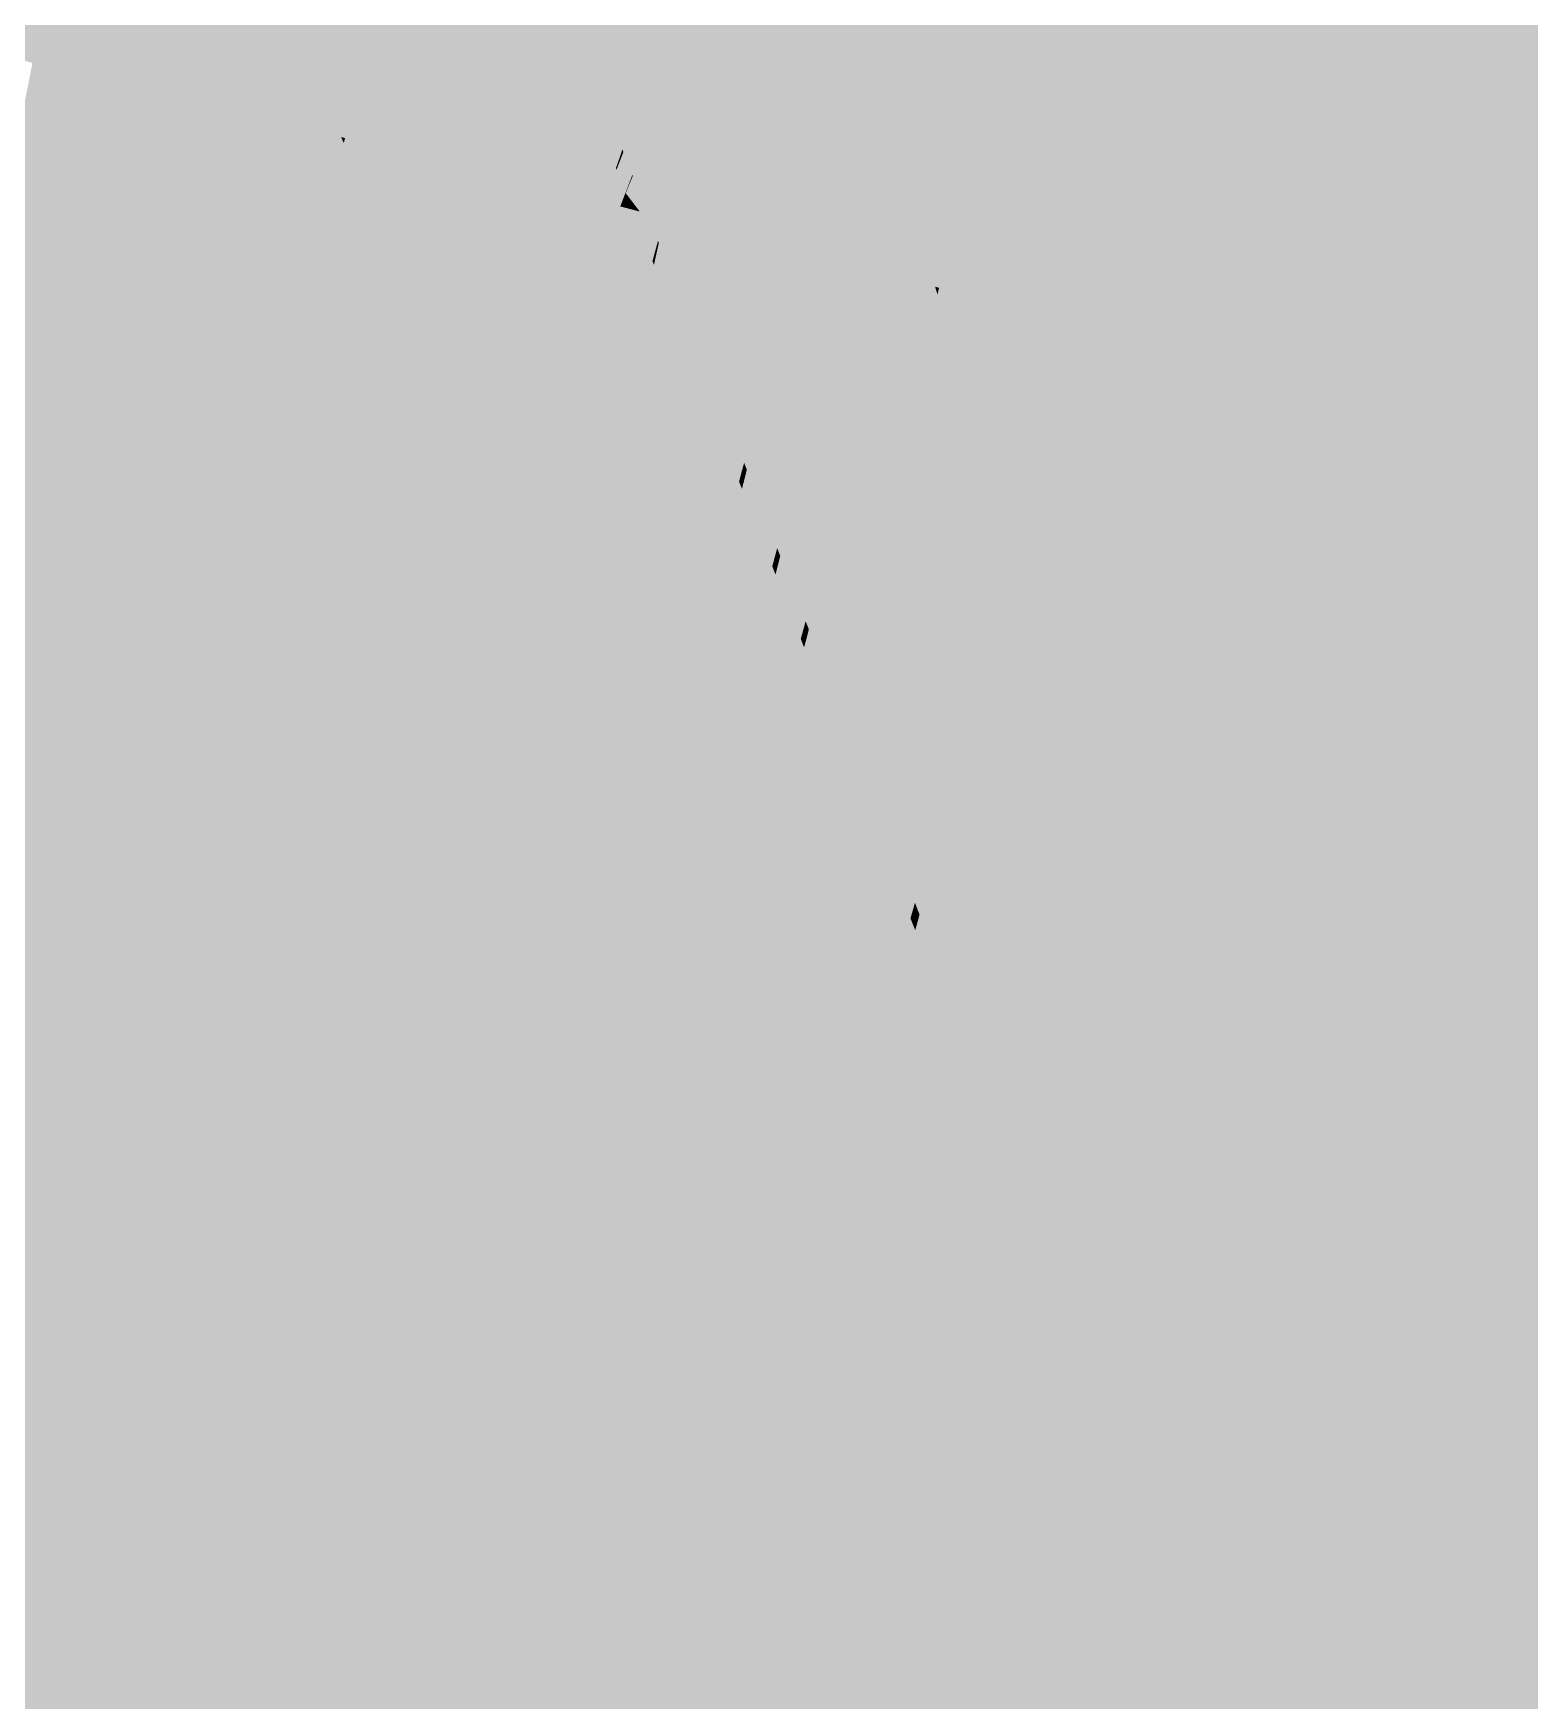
# Model space of a CAD drawing. Header units: millimetres. Extents: x 340454 to 342791, y 6993867 to 6995092.
# Drawn here: x 340717.664 to 340718.699, y 6994462.317 to 6994463.47 of the extents above; entities that cross this region are included whole.
import ezdxf

# ---------------------------------------------------------------- set-up
doc = ezdxf.new("R2010")
doc.units = ezdxf.units.MM
doc.header["$LTSCALE"] = 10
doc.layers.add('A-MODELAGEM', color=7, linetype='Continuous')

msp = doc.modelspace()

# ---------------------------------------------------------------- linework, layer by layer
at = {"layer": 'A-MODELAGEM', "color": 161, "linetype": 'Continuous', "lineweight": -3}
for points in [[(340718.2412, 6994463.4383), (340718.4958, 6994464.1098), (340718.1957, 6994463.5781)], [(340718.2412, 6994463.4383), (340718.5068, 6994464.0862), (340718.4958, 6994464.1098)], [(340718.2426, 6994463.4341), (340718.5068, 6994464.0862), (340718.2412, 6994463.4383)], [(340718.2426, 6994463.4341), (340718.525, 6994464.0473), (340718.5068, 6994464.0862)], [(340718.6257, 6994463.8314), (340719.0344, 6994463.3051), (340718.7279, 6994464.0753)], [(340718.2602, 6994463.3797), (340718.525, 6994464.0473), (340718.2426, 6994463.4341)], [(340718.2602, 6994463.3797), (340718.5335, 6994464.0291), (340718.525, 6994464.0473)], [(340718.2609, 6994463.3776), (340718.5335, 6994464.0291), (340718.2602, 6994463.3797)], [(340718.2609, 6994463.3776), (340718.5493, 6994463.9953), (340718.5335, 6994464.0291)], [(340718.276, 6994463.3312), (340718.5493, 6994463.9953), (340718.2609, 6994463.3776)], [(340718.276, 6994463.3312), (340718.5559, 6994463.981), (340718.5493, 6994463.9953)], [(340718.2762, 6994463.3305), (340718.5559, 6994463.981), (340718.276, 6994463.3312)], [(340718.2762, 6994463.3305), (340718.5697, 6994463.9515), (340718.5559, 6994463.981)], [(340718.2906, 6994463.2941), (340718.5697, 6994463.9515), (340718.2762, 6994463.3305)], [(340718.2906, 6994463.2941), (340718.6085, 6994463.8682), (340718.5697, 6994463.9515)], [(340718.2906, 6994463.2941), (340718.3651, 6994463.274), (340718.6085, 6994463.8682)], [(340718.3651, 6994463.274), (340718.6127, 6994463.8592), (340718.6085, 6994463.8682)], [(340718.3651, 6994463.274), (340718.6257, 6994463.8314), (340718.6127, 6994463.8592)], [(340718.3876, 6994463.2629), (340718.6257, 6994463.8314), (340718.3651, 6994463.274)], [(340718.3876, 6994463.2629), (340718.876, 6994463.2948), (340718.6257, 6994463.8314)], [(340718.6257, 6994463.8314), (340718.876, 6994463.2948), (340719.0344, 6994463.3051)], [(340717.5949, 6994463.4654), (340717.6914, 6994463.7876), (340717.5951, 6994463.4755)], [(340717.5949, 6994463.4654), (340717.7182, 6994463.7314), (340717.6914, 6994463.7876)], [(340717.5949, 6994463.4654), (340717.6458, 6994463.4542), (340717.7182, 6994463.7314)], [(340717.6458, 6994463.4542), (340717.734, 6994463.6982), (340717.7182, 6994463.7314)], [(340717.6458, 6994463.4542), (340717.7435, 6994463.6782), (340717.734, 6994463.6982)], [(340717.8566, 6994463.4407), (340717.9409, 6994463.6978), (340717.8277, 6994463.5013)], [(340717.8566, 6994463.4407), (340717.949, 6994463.6773), (340717.9409, 6994463.6978)], [(340717.6458, 6994463.4542), (340717.6633, 6994463.4496), (340717.7435, 6994463.6782)], [(340717.6633, 6994463.4496), (340717.8237, 6994463.5098), (340717.7435, 6994463.6782)], [(340717.8576, 6994463.4385), (340717.949, 6994463.6773), (340717.8566, 6994463.4407)], [(340717.8576, 6994463.4385), (340717.9664, 6994463.6329), (340717.949, 6994463.6773)], [(340718.0852, 6994463.4289), (340718.1676, 6994463.6647), (340718.0654, 6994463.4789)], [(340718.0852, 6994463.4289), (340718.1729, 6994463.6485), (340718.1676, 6994463.6647)], [(340718.0866, 6994463.4253), (340718.1729, 6994463.6485), (340718.0852, 6994463.4289)], [(340718.0866, 6994463.4253), (340718.1781, 6994463.6324), (340718.1729, 6994463.6485)], [(340717.8796, 6994463.3976), (340717.9664, 6994463.6329), (340717.8576, 6994463.4385)], [(340717.8796, 6994463.3976), (340717.9711, 6994463.621), (340717.9664, 6994463.6329)], [(340718.0928, 6994463.4098), (340718.1781, 6994463.6324), (340718.0866, 6994463.4253)], [(340718.0928, 6994463.4098), (340718.1817, 6994463.6213), (340718.1781, 6994463.6324)], [(340718.0936, 6994463.4076), (340718.1817, 6994463.6213), (340718.0928, 6994463.4098)], [(340718.0936, 6994463.4076), (340718.1957, 6994463.5781), (340718.1817, 6994463.6213)], [(340717.8796, 6994463.3976), (340717.9843, 6994463.5873), (340717.9711, 6994463.621)], [(340717.987, 6994463.5939), (340718.0517, 6994463.441), (340717.9897, 6994463.6006)], [(340717.9897, 6994463.6006), (340718.0517, 6994463.441), (340718.0654, 6994463.4789)], [(340717.8796, 6994463.3976), (340717.9056, 6994463.3909), (340717.9843, 6994463.5873)], [(340717.9056, 6994463.3909), (340718.0469, 6994463.4279), (340717.9843, 6994463.5873)], [(340717.9843, 6994463.5873), (340718.0493, 6994463.4344), (340717.987, 6994463.5939)], [(340717.9843, 6994463.5873), (340718.0469, 6994463.4279), (340718.0493, 6994463.4344)], [(340717.987, 6994463.5939), (340718.0493, 6994463.4344), (340718.0517, 6994463.441)], [(340718.1101, 6994463.3661), (340718.1957, 6994463.5781), (340718.0936, 6994463.4076)], [(340718.1101, 6994463.3661), (340718.2412, 6994463.4383), (340718.1957, 6994463.5781)], [(340717.6633, 6994463.4496), (340717.7987, 6994463.4183), (340717.8237, 6994463.5098)], [(340717.7987, 6994463.4183), (340717.8277, 6994463.5013), (340717.8237, 6994463.5098)], [(340717.7987, 6994463.4183), (340717.8566, 6994463.4407), (340717.8277, 6994463.5013)], [(340718.0517, 6994463.441), (340718.0852, 6994463.4289), (340718.0654, 6994463.4789)], [(340717.5235, 6994462.7453), (340717.7987, 6994463.4183), (340717.6633, 6994463.4496)], [(340717.6633, 6994463.4496), (340717.5767, 6994463.0137), (340717.7987, 6994463.4183)], [(340717.7987, 6994463.4183), (340717.8453, 6994463.4064), (340717.8566, 6994463.4407)], [(340717.8453, 6994463.4064), (340717.8576, 6994463.4385), (340717.8566, 6994463.4407)], [(340717.8453, 6994463.4064), (340717.8768, 6994463.3983), (340717.8576, 6994463.4385)], [(340717.8768, 6994463.3983), (340717.8796, 6994463.3976), (340717.8576, 6994463.4385)], [(340718.0715, 6994463.3898), (340718.0517, 6994463.441), (340718.0493, 6994463.4344)], [(340718.0715, 6994463.3898), (340718.0852, 6994463.4289), (340718.0517, 6994463.441)], [(340718.1101, 6994463.3661), (340718.1956, 6994463.3182), (340718.2412, 6994463.4383)], [(340718.1956, 6994463.3182), (340718.2426, 6994463.4341), (340718.2412, 6994463.4383)], [(340717.9056, 6994463.3909), (340718.0232, 6994463.3621), (340718.0469, 6994463.4279)], [(340718.0232, 6994463.3621), (340718.067, 6994463.3769), (340718.0469, 6994463.4279)], [(340718.0693, 6994463.3833), (340718.0493, 6994463.4344), (340718.0469, 6994463.4279)], [(340718.067, 6994463.3769), (340718.0693, 6994463.3833), (340718.0469, 6994463.4279)], [(340718.0693, 6994463.3833), (340718.0715, 6994463.3898), (340718.0493, 6994463.4344)], [(340718.0715, 6994463.3898), (340718.0866, 6994463.4253), (340718.0852, 6994463.4289)], [(340718.0722, 6994463.388), (340718.0866, 6994463.4253), (340718.0715, 6994463.3898)], [(340718.0722, 6994463.388), (340718.0928, 6994463.4098), (340718.0866, 6994463.4253)], [(340718.1956, 6994463.3182), (340718.2602, 6994463.3797), (340718.2426, 6994463.4341)], [(340717.5708, 6994462.5887), (340717.7987, 6994463.4183), (340717.5235, 6994462.7453)], [(340717.7987, 6994463.4183), (340717.5457, 6994462.4973), (340717.5454, 6994462.4919)], [(340717.7987, 6994463.4183), (340717.5454, 6994462.4919), (340717.642, 6994462.7863)], [(340717.7987, 6994463.4183), (340717.5767, 6994463.0137), (340717.5457, 6994462.4973)], [(340717.583, 6994462.5484), (340717.7987, 6994463.4183), (340717.5708, 6994462.5887)], [(340717.583, 6994462.5484), (340717.8453, 6994463.4064), (340717.7987, 6994463.4183)], [(340717.8453, 6994463.4064), (340717.7987, 6994463.4183), (340717.642, 6994462.7863)], [(340717.597, 6994462.5021), (340717.8453, 6994463.4064), (340717.583, 6994462.5484)], [(340717.6066, 6994462.4703), (340717.8453, 6994463.4064), (340717.597, 6994462.5021)], [(340717.6066, 6994462.4703), (340717.8787, 6994463.3943), (340717.8453, 6994463.4064)], [(340717.8453, 6994463.4064), (340717.642, 6994462.7863), (340717.7362, 6994463.009)], [(340717.8453, 6994463.4064), (340717.7362, 6994463.009), (340717.7614, 6994463.0774)], [(340717.8453, 6994463.4064), (340717.7614, 6994463.0774), (340717.8796, 6994463.3976)], [(340717.8787, 6994463.3943), (340717.8768, 6994463.3983), (340717.8453, 6994463.4064)], [(340718.0784, 6994463.3722), (340718.0928, 6994463.4098), (340718.0722, 6994463.388)], [(340718.0784, 6994463.3722), (340718.0936, 6994463.4076), (340718.0928, 6994463.4098)], [(340718.0787, 6994463.3714), (340718.0936, 6994463.4076), (340718.0784, 6994463.3722)], [(340718.0787, 6994463.3714), (340718.1101, 6994463.3661), (340718.0936, 6994463.4076)], [(340717.9056, 6994463.3909), (340717.5001, 6994461.9143), (340717.7313, 6994462.5542)], [(340717.9056, 6994463.3909), (340717.8267, 6994463.1938), (340717.5001, 6994461.9143)], [(340717.6162, 6994462.4386), (340717.8787, 6994463.3943), (340717.6066, 6994462.4703)], [(340717.6239, 6994462.4131), (340717.8787, 6994463.3943), (340717.6162, 6994462.4386)], [(340717.6239, 6994462.4131), (340717.8964, 6994463.3571), (340717.8787, 6994463.3943)], [(340718.0232, 6994463.3621), (340717.9056, 6994463.3909), (340717.7313, 6994462.5542)], [(340717.8796, 6994463.3976), (340717.7614, 6994463.0774), (340717.817, 6994463.1696)], [(340717.8796, 6994463.3976), (340717.817, 6994463.1696), (340717.8267, 6994463.1938)], [(340717.9056, 6994463.3909), (340717.8796, 6994463.3976), (340717.8267, 6994463.1938)], [(340717.8787, 6994463.3943), (340717.8796, 6994463.3976), (340717.8768, 6994463.3983)], [(340717.8787, 6994463.3943), (340717.9056, 6994463.3909), (340717.8796, 6994463.3976)], [(340717.8964, 6994463.3571), (340717.9056, 6994463.3909), (340717.8787, 6994463.3943)], [(340717.8979, 6994463.3539), (340717.9056, 6994463.3909), (340717.8964, 6994463.3571)], [(340717.8979, 6994463.3539), (340718.0232, 6994463.3621), (340717.9056, 6994463.3909)], [(340718.067, 6994463.3769), (340718.0698, 6994463.3819), (340718.0693, 6994463.3833)], [(340718.0674, 6994463.3757), (340718.0698, 6994463.3819), (340718.067, 6994463.3769)], [(340718.0674, 6994463.3757), (340718.076, 6994463.366), (340718.0698, 6994463.3819)], [(340718.0693, 6994463.3833), (340718.0722, 6994463.388), (340718.0715, 6994463.3898)], [(340718.0698, 6994463.3819), (340718.0722, 6994463.388), (340718.0693, 6994463.3833)], [(340718.0698, 6994463.3819), (340718.0784, 6994463.3722), (340718.0722, 6994463.388)], [(340718.076, 6994463.366), (340718.0784, 6994463.3722), (340718.0698, 6994463.3819)], [(340718.1956, 6994463.3182), (340718.2322, 6994463.3089), (340718.2602, 6994463.3797)], [(340718.2322, 6994463.3089), (340718.2609, 6994463.3776), (340718.2602, 6994463.3797)], [(340718.0232, 6994463.3621), (340718.0587, 6994463.3531), (340718.067, 6994463.3769)], [(340718.0587, 6994463.3531), (340718.0674, 6994463.3757), (340718.067, 6994463.3769)], [(340718.0587, 6994463.3531), (340718.0737, 6994463.3599), (340718.0674, 6994463.3757)], [(340718.0737, 6994463.3599), (340718.076, 6994463.366), (340718.0674, 6994463.3757)], [(340718.076, 6994463.366), (340718.0787, 6994463.3714), (340718.0784, 6994463.3722)], [(340718.0762, 6994463.3655), (340718.0787, 6994463.3714), (340718.076, 6994463.366)], [(340718.0762, 6994463.3655), (340718.0887, 6994463.3455), (340718.0787, 6994463.3714)], [(340718.0887, 6994463.3455), (340718.1101, 6994463.3661), (340718.0787, 6994463.3714)], [(340718.2322, 6994463.3089), (340718.276, 6994463.3312), (340718.2609, 6994463.3776)], [(340717.6308, 6994462.3903), (340717.8964, 6994463.3571), (340717.6239, 6994462.4131)], [(340717.6308, 6994462.3903), (340717.8979, 6994463.3539), (340717.8964, 6994463.3571)], [(340718.0232, 6994463.3621), (340717.7313, 6994462.5542), (340717.9274, 6994463.0135)], [(340717.9759, 6994463.19), (340718.0232, 6994463.3621), (340717.8979, 6994463.3539)], [(340718.0232, 6994463.3621), (340717.9274, 6994463.0135), (340717.9481, 6994463.067)], [(340718.0587, 6994463.3531), (340718.0232, 6994463.3621), (340717.9481, 6994463.067)], [(340717.9782, 6994463.1853), (340718.0232, 6994463.3621), (340717.9759, 6994463.19)], [(340717.9782, 6994463.1853), (340718.0587, 6994463.3531), (340718.0232, 6994463.3621)], [(340718.0587, 6994463.3531), (340718.07, 6994463.3503), (340718.0737, 6994463.3599)], [(340718.07, 6994463.3503), (340718.0738, 6994463.3595), (340718.0737, 6994463.3599)], [(340718.07, 6994463.3503), (340718.0783, 6994463.3482), (340718.0738, 6994463.3595)], [(340718.0737, 6994463.3599), (340718.0762, 6994463.3655), (340718.076, 6994463.366)], [(340718.0738, 6994463.3595), (340718.0762, 6994463.3655), (340718.0737, 6994463.3599)], [(340718.0738, 6994463.3595), (340718.0835, 6994463.3468), (340718.0762, 6994463.3655)], [(340718.0783, 6994463.3482), (340718.0835, 6994463.3468), (340718.0738, 6994463.3595)], [(340718.0835, 6994463.3468), (340718.0887, 6994463.3455), (340718.0762, 6994463.3655)], [(340718.0887, 6994463.3455), (340718.1005, 6994463.3425), (340718.1101, 6994463.3661)], [(340718.1005, 6994463.3425), (340718.1216, 6994463.3371), (340718.1101, 6994463.3661)], [(340718.1216, 6994463.3371), (340718.1956, 6994463.3182), (340718.1101, 6994463.3661)], [(340717.6701, 6994462.2604), (340717.8979, 6994463.3539), (340717.6308, 6994462.3903)], [(340717.6701, 6994462.2604), (340717.9759, 6994463.19), (340717.8979, 6994463.3539)], [(340718.0587, 6994463.3531), (340717.9481, 6994463.067), (340718.0274, 6994463.2392)], [(340718, 6994463.1394), (340718.0587, 6994463.3531), (340717.9782, 6994463.1853)], [(340718.07, 6994463.3503), (340717.9986, 6994463.0903), (340718.011, 6994463.1211)], [(340718.07, 6994463.3503), (340718.0299, 6994463.2456), (340717.9986, 6994463.0903)], [(340718.0009, 6994463.1376), (340718.0587, 6994463.3531), (340718, 6994463.1394)], [(340718.0009, 6994463.1376), (340718.07, 6994463.3503), (340718.0587, 6994463.3531)], [(340718.0077, 6994463.1234), (340718.07, 6994463.3503), (340718.0009, 6994463.1376)], [(340718.0102, 6994463.118), (340718.07, 6994463.3503), (340718.0077, 6994463.1234)], [(340718.0102, 6994463.118), (340718.0923, 6994463.3125), (340718.07, 6994463.3503)], [(340718.1005, 6994463.3425), (340718.07, 6994463.3503), (340718.011, 6994463.1211)], [(340718.0587, 6994463.3531), (340718.0274, 6994463.2392), (340718.0299, 6994463.2456)], [(340718.0587, 6994463.3531), (340718.0299, 6994463.2456), (340718.07, 6994463.3503)], [(340718.0923, 6994463.3125), (340718.0783, 6994463.3482), (340718.07, 6994463.3503)], [(340718.0942, 6994463.3195), (340718.0835, 6994463.3468), (340718.0783, 6994463.3482)], [(340718.0923, 6994463.3125), (340718.0942, 6994463.3195), (340718.0783, 6994463.3482)], [(340718.0942, 6994463.3195), (340718.0961, 6994463.3265), (340718.0835, 6994463.3468)], [(340718.0961, 6994463.3265), (340718.0887, 6994463.3455), (340718.0835, 6994463.3468)], [(340718.0961, 6994463.3265), (340718.1005, 6994463.3425), (340718.0887, 6994463.3455)], [(340718.1005, 6994463.3425), (340717.8267, 6994462.3454), (340717.9551, 6994462.684)], [(340718.1005, 6994463.3425), (340718.011, 6994463.1211), (340717.8267, 6994462.3454)], [(340718.1005, 6994463.3425), (340717.9551, 6994462.684), (340718.1956, 6994463.3182)], [(340718.0967, 6994463.3251), (340718.1005, 6994463.3425), (340718.0961, 6994463.3265)], [(340718.0967, 6994463.3251), (340718.1216, 6994463.3371), (340718.1005, 6994463.3425)], [(340718.1684, 6994463.2191), (340718.1216, 6994463.3371), (340718.0967, 6994463.3251)], [(340718.1684, 6994463.2191), (340718.1956, 6994463.3182), (340718.1216, 6994463.3371)], [(340718.0942, 6994463.3195), (340718.0967, 6994463.3251), (340718.0961, 6994463.3265)], [(340718.095, 6994463.3175), (340718.0967, 6994463.3251), (340718.0942, 6994463.3195)], [(340718.1557, 6994463.173), (340718.0967, 6994463.3251), (340718.095, 6994463.3175)], [(340718.1557, 6994463.173), (340718.1684, 6994463.2191), (340718.0967, 6994463.3251)], [(340718.2322, 6994463.3089), (340718.2635, 6994463.301), (340718.276, 6994463.3312)], [(340718.2635, 6994463.301), (340718.2762, 6994463.3305), (340718.276, 6994463.3312)], [(340718.2635, 6994463.301), (340718.2878, 6994463.2948), (340718.2762, 6994463.3305)], [(340718.2878, 6994463.2948), (340718.2906, 6994463.2941), (340718.2762, 6994463.3305)], [(340718.1956, 6994463.3182), (340717.9551, 6994462.684), (340718.105, 6994462.9882)], [(340718.0284, 6994463.0798), (340718.0923, 6994463.3125), (340718.0102, 6994463.118)], [(340718.0284, 6994463.0798), (340718.0933, 6994463.3099), (340718.0923, 6994463.3125)], [(340718.0923, 6994463.3125), (340718.095, 6994463.3175), (340718.0942, 6994463.3195)], [(340718.0933, 6994463.3099), (340718.095, 6994463.3175), (340718.0923, 6994463.3125)], [(340718.1539, 6994463.1665), (340718.095, 6994463.3175), (340718.0933, 6994463.3099)], [(340718.1539, 6994463.1665), (340718.1557, 6994463.173), (340718.095, 6994463.3175)], [(340718.1956, 6994463.3182), (340718.105, 6994462.9882), (340718.1241, 6994463.0364)], [(340718.2322, 6994463.3089), (340718.1956, 6994463.3182), (340718.1241, 6994463.0364)], [(340718.1696, 6994463.2159), (340718.1956, 6994463.3182), (340718.1684, 6994463.2191)], [(340718.1696, 6994463.2159), (340718.2322, 6994463.3089), (340718.1956, 6994463.3182)], [(340718.038, 6994463.0596), (340718.0933, 6994463.3099), (340718.0284, 6994463.0798)], [(340718.038, 6994463.0596), (340718.1522, 6994463.16), (340718.0933, 6994463.3099)], [(340718.1522, 6994463.16), (340718.1539, 6994463.1665), (340718.0933, 6994463.3099)], [(340718.2322, 6994463.3089), (340718.1241, 6994463.0364), (340718.1627, 6994463.056)], [(340718.2322, 6994463.3089), (340718.1627, 6994463.056), (340718.1747, 6994463.0852)], [(340718.1915, 6994463.1608), (340718.2322, 6994463.3089), (340718.1696, 6994463.2159)], [(340718.2635, 6994463.301), (340718.2322, 6994463.3089), (340718.1747, 6994463.0852)], [(340718.2635, 6994463.301), (340718.1747, 6994463.0852), (340718.2086, 6994463.101)], [(340718.1931, 6994463.1567), (340718.2322, 6994463.3089), (340718.1915, 6994463.1608)], [(340718.1931, 6994463.1567), (340718.2635, 6994463.301), (340718.2322, 6994463.3089)], [(340718.2113, 6994463.1108), (340718.2635, 6994463.301), (340718.1931, 6994463.1567)], [(340718.2635, 6994463.301), (340718.2086, 6994463.101), (340718.2165, 6994463.1196)], [(340718.2131, 6994463.1063), (340718.2635, 6994463.301), (340718.2113, 6994463.1108)], [(340718.2131, 6994463.1063), (340718.2894, 6994463.2899), (340718.2635, 6994463.301)], [(340718.2635, 6994463.301), (340718.2165, 6994463.1196), (340718.2906, 6994463.2941)], [(340718.2894, 6994463.2899), (340718.2878, 6994463.2948), (340718.2635, 6994463.301)], [(340718.2906, 6994463.2941), (340718.1224, 6994462.6818), (340718.1823, 6994462.8279)], [(340718.2906, 6994463.2941), (340718.2165, 6994463.1196), (340718.1224, 6994462.6818)], [(340718.3651, 6994463.274), (340718.2906, 6994463.2941), (340718.1823, 6994462.8279)], [(340718.2284, 6994463.0677), (340718.2894, 6994463.2899), (340718.2131, 6994463.1063)], [(340718.2284, 6994463.0677), (340718.2895, 6994463.2895), (340718.2894, 6994463.2899)], [(340718.2344, 6994463.0524), (340718.2895, 6994463.2895), (340718.2284, 6994463.0677)], [(340718.2344, 6994463.0524), (340718.3328, 6994463.1564), (340718.2895, 6994463.2895)], [(340718.2894, 6994463.2899), (340718.2906, 6994463.2941), (340718.2878, 6994463.2948)], [(340718.2895, 6994463.2895), (340718.2906, 6994463.2941), (340718.2894, 6994463.2899)], [(340718.2895, 6994463.2895), (340718.3651, 6994463.274), (340718.2906, 6994463.2941)], [(340718.3328, 6994463.1564), (340718.3651, 6994463.274), (340718.2895, 6994463.2895)], [(340718.3876, 6994463.2629), (340718.9579, 6994463.1191), (340718.876, 6994463.2948)], [(340718.3651, 6994463.274), (340718.1823, 6994462.8279), (340718.3132, 6994463.0852)], [(340718.3651, 6994463.274), (340718.3132, 6994463.0852), (340718.3876, 6994463.2629)], [(340718.3328, 6994463.1564), (340718.3876, 6994463.2629), (340718.3651, 6994463.274)], [(340718.3876, 6994463.2629), (340718.3132, 6994463.0852), (340717.8516, 6994461.4043)], [(340718.3876, 6994463.2629), (340717.8516, 6994461.4043), (340717.8754, 6994461.3978)], [(340718.3876, 6994463.2629), (340717.8754, 6994461.3978), (340718.9418, 6994461.1049)], [(340718.3456, 6994463.1171), (340718.3876, 6994463.2629), (340718.3328, 6994463.1564)], [(340718.3467, 6994463.1137), (340718.3876, 6994463.2629), (340718.3456, 6994463.1171)], [(340718.7245, 6994461.9512), (340718.3876, 6994463.2629), (340718.3467, 6994463.1137)], [(340719.4602, 6994462.9924), (340718.3876, 6994463.2629), (340718.9418, 6994461.1049)], [(340718.7245, 6994461.9512), (340718.9579, 6994463.1191), (340718.3876, 6994463.2629)], [(340718.0299, 6994463.2456), (340717.9678, 6994463.0141), (340717.9986, 6994463.0903)], [(340718.0299, 6994463.2456), (340718.0274, 6994463.2392), (340717.9678, 6994463.0141)], [(340718.0274, 6994463.2392), (340717.9481, 6994463.067), (340717.9218, 6994462.9637)], [(340718.0274, 6994463.2392), (340717.9218, 6994462.9637), (340717.9609, 6994462.9972)], [(340718.0274, 6994463.2392), (340717.9609, 6994462.9972), (340717.9678, 6994463.0141)], [(340718.1557, 6994463.173), (340718.1696, 6994463.2159), (340718.1684, 6994463.2191)], [(340718.1576, 6994463.1683), (340718.1696, 6994463.2159), (340718.1557, 6994463.173)], [(340718.1576, 6994463.1683), (340718.1915, 6994463.1608), (340718.1696, 6994463.2159)], [(340717.8267, 6994463.1938), (340717.4797, 6994461.8578), (340717.5001, 6994461.9143)], [(340717.8267, 6994463.1938), (340717.817, 6994463.1696), (340717.4797, 6994461.8578)], [(340717.6966, 6994462.1729), (340717.9759, 6994463.19), (340717.6701, 6994462.2604)], [(340717.6966, 6994462.1729), (340717.9782, 6994463.1853), (340717.9759, 6994463.19)], [(340717.7097, 6994462.1295), (340717.9782, 6994463.1853), (340717.6966, 6994462.1729)], [(340717.7097, 6994462.1295), (340718, 6994463.1394), (340717.9782, 6994463.1853)], [(340718.1539, 6994463.1665), (340718.1576, 6994463.1683), (340718.1557, 6994463.173)], [(340717.817, 6994463.1696), (340717.48, 6994461.9426), (340717.4797, 6994461.8578)], [(340717.817, 6994463.1696), (340717.487, 6994462.0012), (340717.48, 6994461.9426)], [(340717.817, 6994463.1696), (340717.7289, 6994462.9499), (340717.487, 6994462.0012)], [(340717.817, 6994463.1696), (340717.7614, 6994463.0774), (340717.7289, 6994462.9499)], [(340718.0929, 6994462.9443), (340718.1522, 6994463.16), (340718.038, 6994463.0596)], [(340718.0929, 6994462.9443), (340718.1542, 6994463.1549), (340718.1522, 6994463.16)], [(340718.1522, 6994463.16), (340718.1559, 6994463.1616), (340718.1539, 6994463.1665)], [(340718.1542, 6994463.1549), (340718.1559, 6994463.1616), (340718.1522, 6994463.16)], [(340718.1559, 6994463.1616), (340718.1576, 6994463.1683), (340718.1539, 6994463.1665)], [(340718.1769, 6994463.1077), (340718.1559, 6994463.1616), (340718.1542, 6994463.1549)], [(340718.1786, 6994463.114), (340718.1576, 6994463.1683), (340718.1559, 6994463.1616)], [(340718.1769, 6994463.1077), (340718.1786, 6994463.114), (340718.1559, 6994463.1616)], [(340718.1786, 6994463.114), (340718.1915, 6994463.1608), (340718.1576, 6994463.1683)], [(340718.1786, 6994463.114), (340718.1931, 6994463.1567), (340718.1915, 6994463.1608)], [(340718.098, 6994462.9336), (340718.1542, 6994463.1549), (340718.0929, 6994462.9443)], [(340718.098, 6994462.9336), (340718.1752, 6994463.1014), (340718.1542, 6994463.1549)], [(340718.1752, 6994463.1014), (340718.1769, 6994463.1077), (340718.1542, 6994463.1549)], [(340718.1807, 6994463.1086), (340718.1931, 6994463.1567), (340718.1786, 6994463.114)], [(340718.1807, 6994463.1086), (340718.2113, 6994463.1108), (340718.1931, 6994463.1567)], [(340718.2757, 6994462.9484), (340718.3328, 6994463.1564), (340718.2344, 6994463.0524)], [(340718.2757, 6994462.9484), (340718.3456, 6994463.1171), (340718.3328, 6994463.1564)], [(340717.7165, 6994462.107), (340718, 6994463.1394), (340717.7097, 6994462.1295)], [(340717.7165, 6994462.107), (340718.0009, 6994463.1376), (340718, 6994463.1394)], [(340717.7207, 6994462.0929), (340718.0009, 6994463.1376), (340717.7165, 6994462.107)], [(340717.7207, 6994462.0929), (340718.0077, 6994463.1234), (340718.0009, 6994463.1376)], [(340717.7228, 6994462.0861), (340718.0077, 6994463.1234), (340717.7207, 6994462.0929)], [(340717.7228, 6994462.0861), (340718.0102, 6994463.118), (340718.0077, 6994463.1234)], [(340717.7347, 6994462.0467), (340718.0102, 6994463.118), (340717.7228, 6994462.0861)], [(340717.7347, 6994462.0467), (340718.0284, 6994463.0798), (340718.0102, 6994463.118)], [(340718.011, 6994463.1211), (340717.7796, 6994462.2213), (340717.8267, 6994462.3454)], [(340718.011, 6994463.1211), (340717.9986, 6994463.0903), (340717.7796, 6994462.2213)], [(340718.2165, 6994463.1196), (340718.0696, 6994462.553), (340718.1224, 6994462.6818)], [(340718.2165, 6994463.1196), (340718.2086, 6994463.101), (340718.0696, 6994462.553)], [(340718.1769, 6994463.1077), (340718.1807, 6994463.1086), (340718.1786, 6994463.114)], [(340718.288, 6994462.9174), (340718.3456, 6994463.1171), (340718.2757, 6994462.9484)], [(340718.288, 6994462.9174), (340718.3467, 6994463.1137), (340718.3456, 6994463.1171)], [(340718.1752, 6994463.1014), (340718.1791, 6994463.1022), (340718.1769, 6994463.1077)], [(340718.1791, 6994463.1022), (340718.1807, 6994463.1086), (340718.1769, 6994463.1077)], [(340718.1983, 6994463.0634), (340718.1807, 6994463.1086), (340718.1791, 6994463.1022)], [(340718.1983, 6994463.0634), (340718.2113, 6994463.1108), (340718.1807, 6994463.1086)], [(340718.1983, 6994463.0634), (340718.2131, 6994463.1063), (340718.2113, 6994463.1108)], [(340718.2005, 6994463.0578), (340718.2131, 6994463.1063), (340718.1983, 6994463.0634)], [(340718.2005, 6994463.0578), (340718.2284, 6994463.0677), (340718.2131, 6994463.1063)], [(340718.2908, 6994462.9103), (340718.3467, 6994463.1137), (340718.288, 6994462.9174)], [(340718.7245, 6994461.9512), (340718.3467, 6994463.1137), (340718.2908, 6994462.9103)], [(340718.2086, 6994463.101), (340718.0346, 6994462.4676), (340718.0696, 6994462.553)], [(340718.2086, 6994463.101), (340718.1331, 6994462.9233), (340718.0346, 6994462.4676)], [(340718.1177, 6994462.8922), (340718.1752, 6994463.1014), (340718.098, 6994462.9336)], [(340718.1177, 6994462.8922), (340718.1774, 6994463.0957), (340718.1752, 6994463.1014)], [(340718.1226, 6994462.882), (340718.1774, 6994463.0957), (340718.1177, 6994462.8922)], [(340718.1226, 6994462.882), (340718.1949, 6994463.0512), (340718.1774, 6994463.0957)], [(340718.2086, 6994463.101), (340718.1747, 6994463.0852), (340718.1331, 6994462.9233)], [(340718.1774, 6994463.0957), (340718.1791, 6994463.1022), (340718.1752, 6994463.1014)], [(340718.1966, 6994463.0573), (340718.1791, 6994463.1022), (340718.1774, 6994463.0957)], [(340718.1949, 6994463.0512), (340718.1966, 6994463.0573), (340718.1774, 6994463.0957)], [(340718.1966, 6994463.0573), (340718.1983, 6994463.0634), (340718.1791, 6994463.1022)], [(340717.9986, 6994463.0903), (340717.7082, 6994462.0331), (340717.7796, 6994462.2213)], [(340717.9986, 6994463.0903), (340717.9678, 6994463.0141), (340717.7082, 6994462.0331)], [(340717.7399, 6994462.0295), (340718.0284, 6994463.0798), (340717.7347, 6994462.0467)], [(340717.7399, 6994462.0295), (340718.038, 6994463.0596), (340718.0284, 6994463.0798)], [(340718.3132, 6994463.0852), (340718.1534, 6994462.7035), (340717.8516, 6994461.4043)], [(340718.1747, 6994463.0852), (340718.1627, 6994463.056), (340718.1331, 6994462.9233)], [(340718.3132, 6994463.0852), (340718.1823, 6994462.8279), (340718.1534, 6994462.7035)], [(340717.7614, 6994463.0774), (340717.7362, 6994463.009), (340717.7289, 6994462.9499)], [(340717.7807, 6994461.8945), (340718.038, 6994463.0596), (340717.7399, 6994462.0295)], [(340717.7807, 6994461.8945), (340718.0929, 6994462.9443), (340718.038, 6994463.0596)], [(340717.9481, 6994463.067), (340717.9274, 6994463.0135), (340717.9218, 6994462.9637)], [(340718.1949, 6994463.0512), (340718.1989, 6994463.0515), (340718.1966, 6994463.0573)], [(340718.1966, 6994463.0573), (340718.2005, 6994463.0578), (340718.1983, 6994463.0634)], [(340718.1989, 6994463.0515), (340718.2005, 6994463.0578), (340718.1966, 6994463.0573)], [(340718.2152, 6994463.0198), (340718.2005, 6994463.0578), (340718.1989, 6994463.0515)], [(340718.2152, 6994463.0198), (340718.2284, 6994463.0677), (340718.2005, 6994463.0578)], [(340718.2152, 6994463.0198), (340718.2344, 6994463.0524), (340718.2284, 6994463.0677)], [(340718.1627, 6994463.056), (340718.0749, 6994462.8427), (340718.1136, 6994462.8773)], [(340718.1627, 6994463.056), (340718.1241, 6994463.0364), (340718.0749, 6994462.8427)], [(340718.1627, 6994463.056), (340718.1136, 6994462.8773), (340718.1331, 6994462.9233)], [(340718.139, 6994462.8475), (340718.1949, 6994463.0512), (340718.1226, 6994462.882)], [(340718.139, 6994462.8475), (340718.1972, 6994463.0453), (340718.1949, 6994463.0512)], [(340718.1435, 6994462.838), (340718.1972, 6994463.0453), (340718.139, 6994462.8475)], [(340718.1435, 6994462.838), (340718.212, 6994463.0078), (340718.1972, 6994463.0453)], [(340718.1972, 6994463.0453), (340718.1989, 6994463.0515), (340718.1949, 6994463.0512)], [(340718.2136, 6994463.0138), (340718.1989, 6994463.0515), (340718.1972, 6994463.0453)], [(340718.212, 6994463.0078), (340718.2136, 6994463.0138), (340718.1972, 6994463.0453)], [(340718.2136, 6994463.0138), (340718.2152, 6994463.0198), (340718.1989, 6994463.0515)], [(340718.2225, 6994463.001), (340718.2344, 6994463.0524), (340718.2152, 6994463.0198)], [(340718.2757, 6994462.9484), (340718.2344, 6994463.0524), (340718.2225, 6994463.001)], [(340718.1241, 6994463.0364), (340718.105, 6994462.9882), (340718.0749, 6994462.8427)], [(340717.9678, 6994463.0141), (340717.6962, 6994462.0013), (340717.7082, 6994462.0331)], [(340717.9678, 6994463.0141), (340717.9609, 6994462.9972), (340717.6962, 6994462.0013)], [(340717.9274, 6994463.0135), (340717.7313, 6994462.5542), (340717.7095, 6994462.4498)], [(340717.9274, 6994463.0135), (340717.7095, 6994462.4498), (340717.8933, 6994462.8892)], [(340717.9274, 6994463.0135), (340717.8933, 6994462.8892), (340717.9218, 6994462.9637)], [(340718.221, 6994462.9947), (340718.2136, 6994463.0138), (340718.212, 6994463.0078)], [(340718.2225, 6994463.001), (340718.2152, 6994463.0198), (340718.2136, 6994463.0138)], [(340718.221, 6994462.9947), (340718.2225, 6994463.001), (340718.2136, 6994463.0138)], [(340717.7362, 6994463.009), (340717.6172, 6994462.6866), (340717.7005, 6994462.8789)], [(340717.7362, 6994463.009), (340717.642, 6994462.7863), (340717.6172, 6994462.6866)], [(340717.7362, 6994463.009), (340717.7005, 6994462.8789), (340717.7289, 6994462.9499)], [(340718.1573, 6994462.809), (340718.212, 6994463.0078), (340718.1435, 6994462.838)], [(340718.1573, 6994462.809), (340718.2196, 6994462.9884), (340718.212, 6994463.0078)], [(340718.2196, 6994462.9884), (340718.221, 6994462.9947), (340718.212, 6994463.0078)], [(340718.2621, 6994462.8991), (340718.2225, 6994463.001), (340718.221, 6994462.9947)], [(340718.2621, 6994462.8991), (340718.2757, 6994462.9484), (340718.2225, 6994463.001)], [(340717.9609, 6994462.9972), (340717.6645, 6994461.9179), (340717.6962, 6994462.0013)], [(340717.9609, 6994462.9972), (340717.8784, 6994462.7929), (340717.6645, 6994461.9179)], [(340717.9609, 6994462.9972), (340717.9218, 6994462.9637), (340717.8784, 6994462.7929)], [(340718.105, 6994462.9882), (340717.9183, 6994462.5176), (340718.0452, 6994462.7704)], [(340718.105, 6994462.9882), (340717.9551, 6994462.684), (340717.9183, 6994462.5176)], [(340718.105, 6994462.9882), (340718.0452, 6994462.7704), (340718.0749, 6994462.8427)], [(340718.1711, 6994462.78), (340718.2196, 6994462.9884), (340718.1573, 6994462.809)], [(340718.1711, 6994462.78), (340718.259, 6994462.8879), (340718.2196, 6994462.9884)], [(340718.2606, 6994462.8935), (340718.221, 6994462.9947), (340718.2196, 6994462.9884)], [(340718.259, 6994462.8879), (340718.2606, 6994462.8935), (340718.2196, 6994462.9884)], [(340718.2606, 6994462.8935), (340718.2621, 6994462.8991), (340718.221, 6994462.9947)], [(340717.9218, 6994462.9637), (340717.8933, 6994462.8892), (340717.8784, 6994462.7929)], [(340717.7289, 6994462.9499), (340717.5081, 6994462.1783), (340717.487, 6994462.0012)], [(340717.7289, 6994462.9499), (340717.7005, 6994462.8789), (340717.5081, 6994462.1783)], [(340717.7932, 6994461.8531), (340718.0929, 6994462.9443), (340717.7807, 6994461.8945)], [(340717.7932, 6994461.8531), (340718.098, 6994462.9336), (340718.0929, 6994462.9443)], [(340718.2621, 6994462.8991), (340718.288, 6994462.9174), (340718.2757, 6994462.9484)], [(340717.8098, 6994461.7982), (340718.098, 6994462.9336), (340717.7932, 6994461.8531)], [(340717.8098, 6994461.7982), (340718.1177, 6994462.8922), (340718.098, 6994462.9336)], [(340718.1331, 6994462.9233), (340717.9851, 6994462.3466), (340718.0346, 6994462.4676)], [(340718.1331, 6994462.9233), (340718.1136, 6994462.8773), (340717.9851, 6994462.3466)], [(340718.2739, 6994462.8687), (340718.288, 6994462.9174), (340718.2621, 6994462.8991)], [(340718.2739, 6994462.8687), (340718.2908, 6994462.9103), (340718.288, 6994462.9174)], [(340718.2771, 6994462.8604), (340718.2908, 6994462.9103), (340718.2739, 6994462.8687)], [(340718.823, 6994461.5676), (340718.2908, 6994462.9103), (340718.2771, 6994462.8604)], [(340718.823, 6994461.5676), (340718.7245, 6994461.9512), (340718.2908, 6994462.9103)], [(340718.2739, 6994462.8687), (340718.2621, 6994462.8991), (340718.2606, 6994462.8935)], [(340717.8933, 6994462.8892), (340717.7095, 6994462.4498), (340717.6912, 6994462.3619)], [(340717.8933, 6994462.8892), (340717.6912, 6994462.3619), (340717.8424, 6994462.7038)], [(340717.8137, 6994461.7853), (340718.1177, 6994462.8922), (340717.8098, 6994461.7982)], [(340717.8137, 6994461.7853), (340718.1226, 6994462.882), (340718.1177, 6994462.8922)], [(340717.8933, 6994462.8892), (340717.8424, 6994462.7038), (340717.8784, 6994462.7929)], [(340718.2081, 6994462.7024), (340718.259, 6994462.8879), (340718.1711, 6994462.78)], [(340718.2081, 6994462.7024), (340718.2708, 6994462.8579), (340718.259, 6994462.8879)], [(340718.2724, 6994462.8633), (340718.2606, 6994462.8935), (340718.259, 6994462.8879)], [(340718.2708, 6994462.8579), (340718.2724, 6994462.8633), (340718.259, 6994462.8879)], [(340718.2724, 6994462.8633), (340718.2739, 6994462.8687), (340718.2606, 6994462.8935)], [(340717.7005, 6994462.8789), (340717.6072, 6994462.6462), (340717.5081, 6994462.1783)], [(340717.7005, 6994462.8789), (340717.6172, 6994462.6866), (340717.6072, 6994462.6462)], [(340717.8285, 6994461.7367), (340718.1226, 6994462.882), (340717.8137, 6994461.7853)], [(340717.8285, 6994461.7367), (340718.139, 6994462.8475), (340718.1226, 6994462.882)], [(340718.1136, 6994462.8773), (340717.9329, 6994462.2194), (340717.9851, 6994462.3466)], [(340718.1136, 6994462.8773), (340718.0392, 6994462.7021), (340717.9329, 6994462.2194)], [(340718.1136, 6994462.8773), (340718.0749, 6994462.8427), (340718.0392, 6994462.7021)], [(340718.2756, 6994462.855), (340718.2724, 6994462.8633), (340718.2708, 6994462.8579)], [(340718.2771, 6994462.8604), (340718.2739, 6994462.8687), (340718.2724, 6994462.8633)], [(340718.2756, 6994462.855), (340718.2771, 6994462.8604), (340718.2724, 6994462.8633)], [(340718.9085, 6994461.2346), (340718.2771, 6994462.8604), (340718.2756, 6994462.855)], [(340718.9085, 6994461.2346), (340718.823, 6994461.5676), (340718.2771, 6994462.8604)], [(340718.2192, 6994462.679), (340718.2708, 6994462.8579), (340718.2081, 6994462.7024)], [(340718.2192, 6994462.679), (340718.2741, 6994462.8496), (340718.2708, 6994462.8579)], [(340718.2243, 6994462.6683), (340718.2741, 6994462.8496), (340718.2192, 6994462.679)], [(340718.9085, 6994461.2346), (340718.2741, 6994462.8496), (340718.2243, 6994462.6683)], [(340718.2741, 6994462.8496), (340718.2756, 6994462.855), (340718.2708, 6994462.8579)], [(340718.9085, 6994461.2346), (340718.2756, 6994462.855), (340718.2741, 6994462.8496)], [(340717.8313, 6994461.7272), (340718.139, 6994462.8475), (340717.8285, 6994461.7367)], [(340717.8313, 6994461.7272), (340718.1435, 6994462.838), (340718.139, 6994462.8475)], [(340717.8444, 6994461.684), (340718.1435, 6994462.838), (340717.8313, 6994461.7272)], [(340717.8444, 6994461.684), (340718.1573, 6994462.809), (340718.1435, 6994462.838)], [(340718.0749, 6994462.8427), (340718.0452, 6994462.7704), (340718.0392, 6994462.7021)], [(340718.1823, 6994462.8279), (340718.1224, 6994462.6818), (340718.1534, 6994462.7035)], [(340717.8465, 6994461.6771), (340718.1573, 6994462.809), (340717.8444, 6994461.684)], [(340717.8465, 6994461.6771), (340718.1711, 6994462.78), (340718.1573, 6994462.809)], [(340717.8784, 6994462.7929), (340717.6381, 6994461.8481), (340717.6645, 6994461.9179)], [(340717.8784, 6994462.7929), (340717.8424, 6994462.7038), (340717.6381, 6994461.8481)], [(340717.8852, 6994461.549), (340718.1711, 6994462.78), (340717.8465, 6994461.6771)], [(340717.8852, 6994461.549), (340718.2081, 6994462.7024), (340718.1711, 6994462.78)], [(340718.0452, 6994462.7704), (340717.892, 6994462.3981), (340718.0029, 6994462.6164)], [(340718.0452, 6994462.7704), (340717.9183, 6994462.5176), (340717.892, 6994462.3981)], [(340718.0452, 6994462.7704), (340718.0029, 6994462.6164), (340718.0392, 6994462.7021)], [(340717.8424, 6994462.7038), (340717.5268, 6994461.5546), (340717.6381, 6994461.8481)], [(340717.8424, 6994462.7038), (340717.6774, 6994462.2956), (340717.5268, 6994461.5546)], [(340717.8424, 6994462.7038), (340717.6912, 6994462.3619), (340717.6774, 6994462.2956)], [(340718.1534, 6994462.7035), (340718.0808, 6994462.5301), (340717.8516, 6994461.4043)], [(340717.8884, 6994461.5384), (340718.2081, 6994462.7024), (340717.8852, 6994461.549)], [(340717.8884, 6994461.5384), (340718.2192, 6994462.679), (340718.2081, 6994462.7024)], [(340718.0392, 6994462.7021), (340717.8903, 6994462.1153), (340717.9329, 6994462.2194)], [(340718.0392, 6994462.7021), (340718.0029, 6994462.6164), (340717.8903, 6994462.1153)], [(340718.1534, 6994462.7035), (340718.1224, 6994462.6818), (340718.0808, 6994462.5301)], [(340717.9551, 6994462.684), (340717.8267, 6994462.3454), (340717.9183, 6994462.5176)], [(340717.8893, 6994461.5354), (340718.2192, 6994462.679), (340717.8884, 6994461.5384)], [(340717.8893, 6994461.5354), (340718.2243, 6994462.6683), (340718.2192, 6994462.679)], [(340718.1224, 6994462.6818), (340718.0696, 6994462.553), (340718.0808, 6994462.5301)], [(340717.9009, 6994461.4969), (340718.2243, 6994462.6683), (340717.8893, 6994461.5354)], [(340717.9009, 6994461.4969), (340717.9025, 6994461.4965), (340718.2243, 6994462.6683)], [(340718.1592, 6994461.4259), (340718.2243, 6994462.6683), (340717.9025, 6994461.4965)], [(340718.1592, 6994461.4259), (340718.9105, 6994461.227), (340718.2243, 6994462.6683)], [(340718.9086, 6994461.2343), (340718.9085, 6994461.2346), (340718.2243, 6994462.6683)], [(340718.9087, 6994461.234), (340718.9086, 6994461.2343), (340718.2243, 6994462.6683)], [(340718.9105, 6994461.227), (340718.9087, 6994461.234), (340718.2243, 6994462.6683)], [(340718.0029, 6994462.6164), (340717.8143, 6994461.9299), (340717.8903, 6994462.1153)], [(340718.0029, 6994462.6164), (340717.8722, 6994462.3086), (340717.8143, 6994461.9299)], [(340718.0029, 6994462.6164), (340717.892, 6994462.3981), (340717.8722, 6994462.3086)], [(340717.7313, 6994462.5542), (340717.5001, 6994461.9143), (340717.7095, 6994462.4498)], [(340718.0696, 6994462.553), (340718.0346, 6994462.4676), (340718.036, 6994462.4232)], [(340718.0696, 6994462.553), (340718.036, 6994462.4232), (340718.0808, 6994462.5301)], [(340718.0808, 6994462.5301), (340717.7772, 6994461.4247), (340717.8516, 6994461.4043)], [(340718.0808, 6994462.5301), (340718.036, 6994462.4232), (340717.7772, 6994461.4247)], [(340717.9183, 6994462.5176), (340717.774, 6994462.1537), (340717.892, 6994462.3981)], [(340717.9183, 6994462.5176), (340717.8267, 6994462.3454), (340717.774, 6994462.1537)], [(340718.0346, 6994462.4676), (340717.9851, 6994462.3466), (340717.9966, 6994462.3292)], [(340718.0346, 6994462.4676), (340717.9966, 6994462.3292), (340718.036, 6994462.4232)], [(340717.7095, 6994462.4498), (340717.5001, 6994461.9143), (340717.4941, 6994461.8924)], [(340717.7095, 6994462.4498), (340717.4941, 6994461.8924), (340717.6912, 6994462.3619)], [(340718.036, 6994462.4232), (340717.9966, 6994462.3292), (340717.7772, 6994461.4247)], [(340717.6701, 6994462.2604), (340717.6308, 6994462.3903), (340717.6298, 6994462.3865)], [(340717.892, 6994462.3981), (340717.7393, 6994462.0271), (340717.8722, 6994462.3086)], [(340717.892, 6994462.3981), (340717.774, 6994462.1537), (340717.7393, 6994462.0271)], [(340717.5344, 6994462.0392), (340717.6693, 6994462.2568), (340717.6298, 6994462.3865)], [(340717.6693, 6994462.2568), (340717.6701, 6994462.2604), (340717.6298, 6994462.3865)], [(340717.6912, 6994462.3619), (340717.4941, 6994461.8924), (340717.4538, 6994461.7423)], [(340717.6912, 6994462.3619), (340717.4538, 6994461.7423), (340717.6774, 6994462.2956)], [(340717.8267, 6994462.3454), (340717.7796, 6994462.2213), (340717.774, 6994462.1537)], [(340717.9851, 6994462.3466), (340717.9329, 6994462.2194), (340717.9552, 6994462.2303)], [(340717.9851, 6994462.3466), (340717.9552, 6994462.2303), (340717.9966, 6994462.3292)], [(340717.9966, 6994462.3292), (340717.7503, 6994461.4321), (340717.7772, 6994461.4247)], [(340717.9966, 6994462.3292), (340717.9552, 6994462.2303), (340717.7503, 6994461.4321)]]:
    msp.add_solid(points, dxfattribs=at)

doc.saveas('drawing.dxf')
